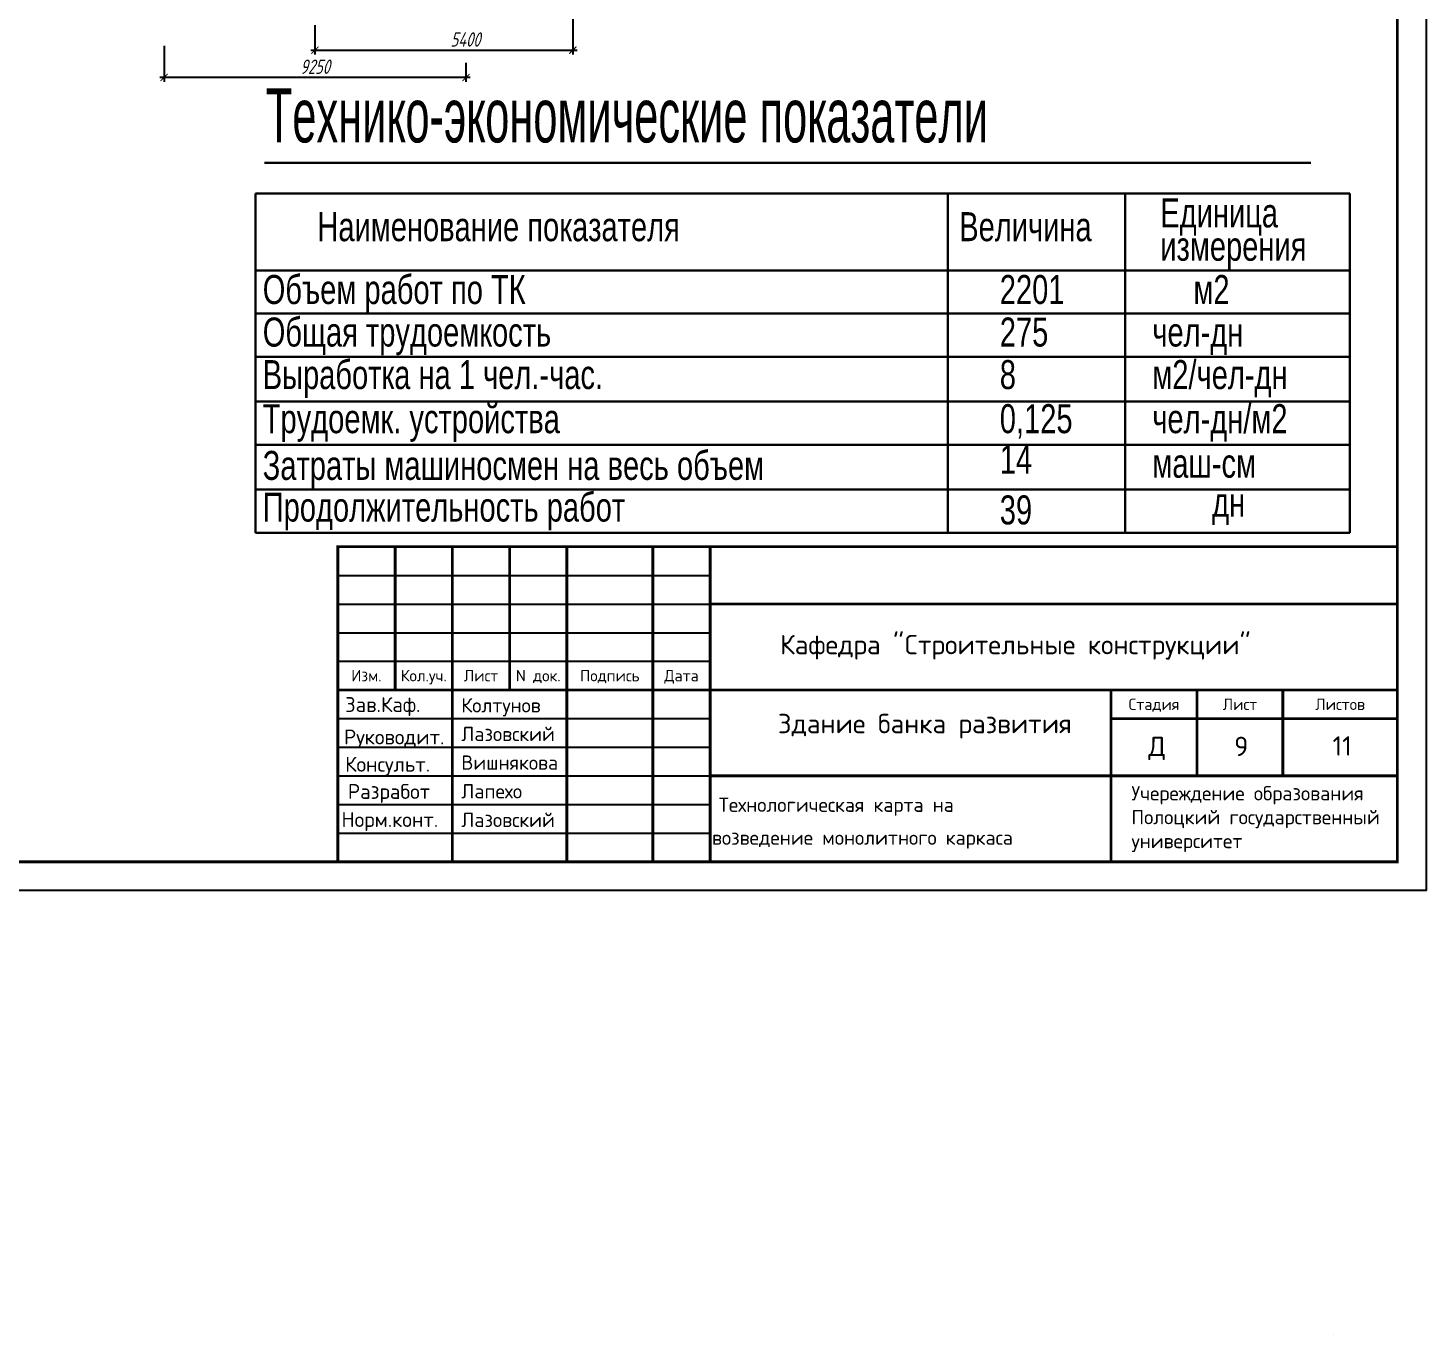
# Model space of a CAD drawing. Header units: millimetres. Extents: x 5763 to 12018931, y 39842 to 3600577.
# Drawn here: x 709201 to 758021, y 318683 to 364310 of the extents above; entities that cross this region are included whole.
import ezdxf
from ezdxf.enums import TextEntityAlignment as Align

# ---------------------------------------------------------------- set-up
doc = ezdxf.new("R2010")
doc.units = ezdxf.units.MM
for name, color, linetype, lineweight in [('1надписи Наумов', 4, 'Continuous', 13), ('3', 7, 'Continuous', 35), ('Все названия', 7, 'Continuous', 30), ('Основная', 7, 'Continuous', 30), ('разм', 5, 'Continuous', 15), ('текст', 7, 'Continuous', 30)]:
    doc.layers.add(name, color=color, linetype=linetype, lineweight=lineweight)
doc.styles.add('ISOCPEUR', font='isocpeur.ttf')
doc.styles.add('RUSSWIN', font='russwin.shx', dxfattribs={"width": 0.6})
doc.styles.add('RUSSWIN_0_75', font='russwin.shx', dxfattribs={"width": 0.75})
doc.styles.get("Standard").update_dxf_attribs({"font": 'romans.shx', "width": 0.7, "oblique": 15, "height": 500})
doc.dimstyles.new('ISO-25', dxfattribs={"dimtxt": 500, "dimasz": 250, "dimexe": 150, "dimexo": 100, "dimgap": 125, "dimtad": 1, "dimtxsty": 'Standard', "dimblk": 'ARCHTICK', "dimcen": 25, "dimdle": 150, "dimadec": 0, "dimazin": 0, "dimtfac": 1, "dimtmove": 0, "dimatfit": 3, "dimfxl": 1, "dimarcsym": 0})

# ---------------------------------------------------------------- blocks, each defined once
blk = doc.blocks.new('_ArchTick')
at = {"color": 0, "linetype": 'ByBlock', "const_width": 0.15}
blk.add_lwpolyline([(-0.5, -0.5), (0.5, 0.5)], dxfattribs=at)
blk = doc.blocks.new('*D95')
at = {"color": 0, "lineweight": -2, "transparency": 16777216}
for p, q in [((728227, 366404), (728227, 363383)), ((719223, 364405), (719223, 363383)), ((719073, 363533), (728377, 363533))]:
    blk.add_line(p, q, dxfattribs=at)
at = {"layer": 'Defpoints', "color": 0, "transparency": 16777216}
for p in [(728227, 366504), (719223, 364505), (728227, 363533)]:
    blk.add_point(p, dxfattribs=at)
at = {"color": 0, "lineweight": -2, "transparency": 16777216, "xscale": 250, "yscale": 250, "zscale": 250, "rotation": 180}
blk.add_blockref('_ArchTick', (719223, 363533), dxfattribs=at)
at = {"color": 0, "lineweight": -2, "transparency": 16777216, "xscale": 250, "yscale": 250, "zscale": 250}
blk.add_blockref('_ArchTick', (728227, 363533), dxfattribs=at)
at = {"color": 0, "transparency": 16777216, "insert": (724475, 363908), "char_height": 500, "attachment_point": 5}
blk.add_mtext('5400', dxfattribs=at)
blk = doc.blocks.new('*D238')
at = {"color": 0, "lineweight": -2, "transparency": 16777216}
for p, q in [((713953, 363686), (713953, 362432)), ((724496, 363096), (724496, 362432)), ((724646, 362582), (713803, 362582))]:
    blk.add_line(p, q, dxfattribs=at)
at = {"layer": 'Defpoints', "color": 0, "transparency": 16777216}
for p in [(713953, 363786), (724496, 363196), (713953, 362582)]:
    blk.add_point(p, dxfattribs=at)
at = {"color": 0, "lineweight": -2, "transparency": 16777216, "xscale": 250, "yscale": 250, "zscale": 250, "rotation": 180}
blk.add_blockref('_ArchTick', (713953, 362582), dxfattribs=at)
at = {"color": 0, "lineweight": -2, "transparency": 16777216, "xscale": 250, "yscale": 250, "zscale": 250}
blk.add_blockref('_ArchTick', (724496, 362582), dxfattribs=at)
at = {"color": 0, "transparency": 16777216, "insert": (719224, 362957), "char_height": 500, "attachment_point": 5}
blk.add_mtext('9250', dxfattribs=at)

msp = doc.modelspace()

# ---------------------------------------------------------------- linework, layer by layer
at = {"color": 0}
for p, q in [((720021.09845, 345201.2019), (733021.09845, 345201.2019)), ((720021.09845, 344201.2019), (733021.09845, 344201.2019)), ((720021.09845, 343201.2019), (733021.09845, 343201.2019)), ((720021.09845, 342201.2019), (733021.09845, 342201.2019)), ((720021.09845, 340201.2019), (733021.09845, 340201.2019)), ((720021.09845, 339201.2019), (733021.09845, 339201.2019)), ((720021.09845, 338201.2019), (733021.09845, 338201.2019)), ((720021.09845, 337201.2019), (733021.09845, 337201.2019)), ((720021.09845, 336201.2019), (733021.09845, 336201.2019))]:
    msp.add_line(p, q, dxfattribs=at)
msp.add_lwpolyline([(589821.09845, 334201.2019), (589821.09845, 453001.2019), (758021.09845, 453001.2019), (758021.09845, 334201.2019)], close=True, dxfattribs=at)
at = {"color": 0, "lineweight": 40, "const_width": 100}
msp.add_lwpolyline([(593821.09845, 335201.2019), (593821.09845, 452001.2019), (757021.09845, 452001.2019), (757021.09845, 335201.2019)], close=True, dxfattribs=at)
at = {"color": 0, "const_width": 100}
for points in [[(757021.09845, 346201.2019), (720021.09845, 346201.2019), (720021.09845, 335201.2019)], [(722021.09845, 341201.2019), (722021.09845, 346201.2019)], [(724021.09845, 335201.2019), (724021.09845, 346201.2019)], [(726021.09845, 341201.2019), (726021.09845, 346201.2019)], [(728021.09845, 335201.2019), (728021.09845, 346201.2019)], [(731021.09845, 335201.2019), (731021.09845, 346201.2019)], [(733021.09845, 335201.2019), (733021.09845, 346201.2019)], [(733021.09845, 344201.2019), (757021.09845, 344201.2019)], [(733021.09845, 341201.2019), (720021.09845, 341201.2019)], [(733021.09845, 341201.2019), (757021.09845, 341201.2019)], [(747021.09845, 335201.2019), (747021.09845, 341201.2019)], [(750021.09845, 338201.2019), (750021.09845, 341201.2019)], [(753021.09845, 338201.2019), (753021.09845, 341201.2019)], [(747021.09845, 340201.2019), (757021.09845, 340201.2019)], [(733021.09845, 338201.2019), (757021.09845, 338201.2019)]]:
    msp.add_lwpolyline(points, dxfattribs=at)
at = {"layer": '3', "color": 0, "lineweight": 18}
for p, q in [((720021.09845, 346201.2019), (757021.09845, 346201.2019)), ((728021.09845, 335201.2019), (728021.09845, 346201.2019)), ((731021.09845, 335201.2019), (731021.09845, 346201.2019)), ((733021.09845, 335201.2019), (733021.09845, 346201.2019)), ((720021.09845, 345201.2019), (733021.09845, 345201.2019)), ((720021.09845, 344201.2019), (733021.09845, 344201.2019)), ((720021.09845, 341201.2019), (757021.09845, 341201.2019)), ((747021.09845, 335201.2019), (747021.09845, 341201.2019)), ((750021.09845, 338201.2019), (750021.09845, 341201.2019)), ((753021.09845, 338201.2019), (753021.09845, 341201.2019)), ((720021.09845, 340201.2019), (733021.09845, 340201.2019)), ((747021.09845, 340201.2019), (757021.09845, 340201.2019)), ((720021.09845, 339201.2019), (733021.09845, 339201.2019)), ((720021.09845, 338201.2019), (757021.09845, 338201.2019)), ((720021.09845, 337201.2019), (733021.09845, 337201.2019)), ((720021.09845, 336201.2019), (733021.09845, 336201.2019))]:
    msp.add_line(p, q, dxfattribs=at)
at = {"layer": 'Основная', "color": 7}
msp.add_line((717463.08602, 359601.85695), (753994.08602, 359601.85695), dxfattribs=at)
at = {"layer": 'текст', "color": 7}
for p, q in [((717143.09665, 358528.48837), (755357.89956, 358528.48837)), ((717143.09665, 358528.48837), (717143.09665, 346687.76559)), ((741327.09669, 358528.48837), (741327.09669, 346687.76559)), ((747509.39819, 358528.48837), (747509.39819, 346687.76559)), ((755357.89956, 358528.48837), (755357.89956, 346687.76559)), ((717143.09665, 355845.34059), (755357.89956, 355845.34059)), ((717143.09665, 354338.95065), (755357.89956, 354338.95065)), ((717143.09665, 352832.56483), (755357.89956, 352832.56483)), ((717143.09665, 351266.55103), (755357.89956, 351266.55103)), ((717143.09665, 349760.16521), (755357.89956, 349760.16521)), ((717143.09665, 348194.15141), (755357.89956, 348194.15141)), ((717143.09665, 346687.76559), (755357.89956, 346687.76559))]:
    msp.add_line(p, q, dxfattribs=at)

# ---------------------------------------------------------------- texts
at = {"color": 0, "style": 'ISOCPEUR'}
for s, p in [('Изм.', (721021.09845, 341501.2019)), ('Кол.уч.', (723021.09845, 341501.2019)), ('Лист', (725021.09845, 341501.2019)), ('N док.', (727021.09845, 341501.2019)), ('Подпись', (729521.09845, 341501.2019)), ('Дата', (732021.09845, 341501.2019)), ('Стадия', (748521.09845, 340501.2019)), ('Лист', (751521.09845, 340501.2019)), ('Листов', (755021.09845, 340501.2019))]:
    msp.add_text(s, height=400, dxfattribs=at).set_placement(p, align=Align.CENTER)
at = {"color": 0, "linetype": 'Continuous', "style": 'ISOCPEUR'}
for s, height, p in [('Зав.Каф.', 520, (720276.72598, 340431.32227)), ('Руководит.', 520, (720234.80533, 339300.79202)), ('Д', 676, (748324.14166, 338893.71448)), ('9', 676, (751319.26102, 338893.71448)), ('11', 676, (754754.76881, 338910.32051)), ('Консульт.', 520, (720275.19202, 338348.7805)), ('Разработ', 520, (720371.51322, 337397.4506)), ('Норм.конт.', 520, (720149.9383, 336417.97036))]:
    msp.add_text(s, height=height, dxfattribs=at).set_placement(p)
at = {"attachment_point": 1}
for s, insert, char_height, width, style in [('Технико-экономические показатели', (717505.62003, 362205.64418), 1890, 38616.6107754, 'RUSSWIN'), ('Напряжение          42 В\\Pмощность            0,75кВт\\Pдлина вала          3м\\Pдиаметр наконечника 51 мм\\Pдлина наконечника   410 мм', (754759.90608, 318702.8791), 2.5, 119.4698774, 'ISOCPEUR')]:
    msp.add_mtext(s, dxfattribs=dict(at, insert=insert, char_height=char_height, width=width, style=style))
at = {"lineweight": 20, "attachment_point": 1, "style": 'ISOCPEUR'}
for s, width, insert, char_height in [('Кафедра "Cтроительные конструкции"', 21964.5609209, (735458.2951, 343122.31061), 676), ('Колтунов', 20, (724333.08304, 340915.9525), 500), ('Здание банка развития', 11092.1745847, (735388.66091, 340365.93444), 676), ('Лазовский', 20, (724333.08304, 339915.9525), 500), ('Вишнякова', 20, (724333.08304, 338915.9525), 500), ('Лапехо', 500, (724333.08304, 337915.9525), 500), ('Учереждение образования \\PПолоцкий государственный университет', 11914.8211732, (747734.33863, 337844.87499), 500), ('Лазовский', 20, (724333.08304, 336915.9525), 500)]:
    msp.add_mtext_dynamic_manual_height_columns(s, width=width, gutter_width=12.5, heights=[0], dxfattribs=dict(at, insert=insert, char_height=char_height))
at = {"layer": '1надписи Наумов', "style": 'RUSSWIN_0_75', "width": 0.75}
for s, p in [('Единица', (748741.29477, 357348.92125)), ('Наименование показателя', (719305.39821, 356867.91355)), ('Величина', (741721.01678, 356867.91355)), ('измерения', (748741.29477, 356184.68486)), ('Объем работ по ТК', (717398.91485, 354674.36411)), ('2201', (743136.56333, 354674.36411)), ('м2', (749898.48943, 354674.36411)), ('Общая трудоемкость', (717398.91485, 353189.36411)), ('275', (743136.56333, 353189.36411)), ('чел-дн', (748462.80029, 353189.36411)), ('Выработка на 1 чел.-час.', (717398.91485, 351704.36411)), ('8', (743136.56333, 351704.36411)), ('м2/чел-дн', (748462.80029, 351704.36411)), ('Трудоемк. устройства ', (717398.91485, 350165.36411)), ('0,125', (743136.56333, 350165.36411)), ('чел-дн/м2', (748462.80029, 350165.36411)), ('Затраты машиносмен на весь объем', (717398.91485, 348534.69402)), ('14', (743136.56333, 348750.70781)), ('маш-см', (748462.80029, 348610.03307)), ('Продолжительность работ', (717398.91485, 347079.46449)), ('39', (743136.56333, 346980.82764)), ('дн', (750549.61987, 347249.09488))]:
    msp.add_text(s, height=1012.5, dxfattribs=at).set_placement(p)
at = {"layer": 'Все названия', "color": 7, "style": 'ISOCPEUR'}
for s, p in [('Тех. характеристика ', (754761.03556, 318718.14086)), ('вибратора ИВ-117А', (754761.03556, 318711.24264))]:
    msp.add_text(s, height=2.5, dxfattribs=at).set_placement(p)
at = {"layer": 'разм', "color": 0, "linetype": 'Continuous', "style": 'ISOCPEUR'}
for s, p in [('Технологическая карта на ', (733320.99008, 336944.59057)), ('возведение монолитного каркаса ', (733085.12279, 335795.3179))]:
    msp.add_text(s, height=500, dxfattribs=at).set_placement(p)

# ---------------------------------------------------------------- dimensions: what is measured, and where the dimension line sits
for base, p1, p2, text, picture, middle in [((728227.02626, 363532.79981), (719222.9874, 364504.53346), (728227.02626, 366503.6104), '5400', '*D95', (724474.61373, 363532.79981)), ((713953.06186, 362581.82513), (724495.87192, 363196.45952), (713953.06186, 363785.87136), '9250', '*D238', (719224.46689, 362581.82513))]:
    dim = msp.add_linear_dim(base=base, p1=p1, p2=p2, text=text, dimstyle='ISO-25')
    dim.commit()
    dim.dimension.update_dxf_attribs({"geometry": picture, "text_midpoint": middle, "dimtype": 160})

doc.saveas('drawing.dxf')
